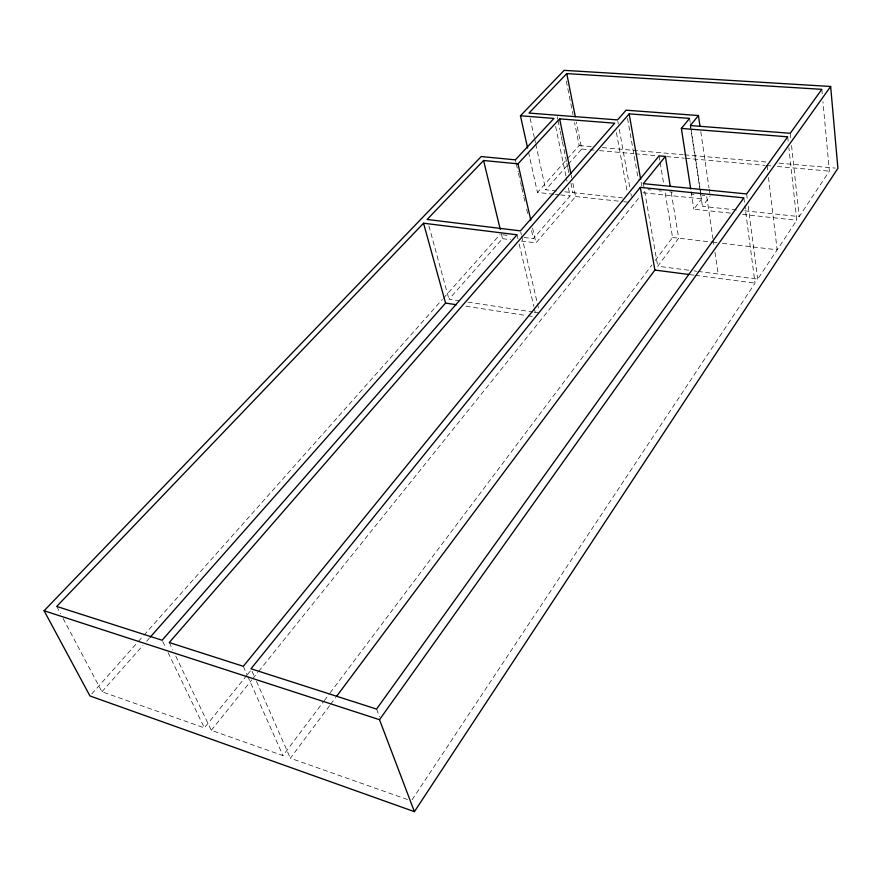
<?xml version="1.0" encoding="UTF-8"?>
<svg xmlns="http://www.w3.org/2000/svg" width="882" height="882" viewBox="0 0 882 882"><rect width="100%" height="100%" fill="white"/><g stroke="black" fill="none" stroke-linecap="round" stroke-linejoin="round"><path stroke-width="0.66" stroke-dasharray="4.41 3.31" d="M412.115 799.754L755.036 283.122L744.915 205.98M698.026 271.424L757.704 279.12L796.788 220.224L788.894 147.746M744.706 210.82L799.213 216.586L829.378 171.13L822.95 101.595M407.484 799.533L290.365 758.222L329.868 705.324M330.684 704.222L335.623 697.607M688.633 270.212L657.752 266.232L678.688 238.184L671.048 191.273M736.525 209.96L702.458 206.355L710.186 196.002M175.772 656.142L211.294 730.329L282.957 755.609L323.485 701.697M324.322 700.606L329.284 694.002M330.111 692.899L651.886 264.964M655.194 260.565L672.569 237.467L665.028 191.978M730.406 213.113L693.825 209.199L701.62 198.814L691.168 129.114M211.294 730.329L251.789 679.901M252.66 678.82L257.831 672.382M258.691 671.312L640.409 195.991M63.096 618.447L101.959 691.753L204.359 727.882L246.728 675.458M247.588 674.388L251.05 670.111M521.24 241.029L535.969 242.881L575.582 196.543L572.01 179.134M524.062 237.467L533.378 238.625L570.07 195.947L568.129 186.598M101.959 691.753L142.972 645.359M146.621 641.236L149.356 638.138M459.798 300.872L448.971 299.219L502.508 238.658L500.579 230.709M556.586 190.931L545.715 189.784L567.324 165.331M568.228 164.317L581.745 149.036L576.387 122.091M91.783 693.891L137.559 642.394M138.474 641.357L143.06 636.209M143.975 635.172L442.433 299.373M443.348 298.348L500.105 234.48M553.764 194.205L537.458 192.463L566.464 159.829M567.369 158.804L579.154 145.552L574.601 122.719M579.154 145.552L591.48 146.632M602.428 147.592L683.197 154.703M684.575 154.824L766.712 162.056M779.038 163.137L835.166 168.076M581.745 149.036L588.581 149.642M589.948 149.764L594.049 150.127M599.528 150.624L633.728 153.666M635.095 153.799L655.624 155.629M666.572 156.599L684.355 158.187M685.722 158.308L765.08 165.386M766.447 165.507L771.915 166.003M777.395 166.489L829.378 171.13M648.061 189.685L650.762 189.961M658.865 190.788L661.566 191.063M669.67 191.879L672.371 192.155M691.279 194.084L693.98 194.36M702.083 195.176L704.784 195.451M643 192.772L701.62 198.814M564.745 191.802L622.471 197.899M555.131 194.349L559.199 194.79M560.566 194.933L570.07 195.947M575.582 196.543L622.427 201.559M623.761 201.702L627.775 202.132M742.6 214.425L796.788 220.224M672.569 237.467L712.877 242.219M714.244 242.385L716.978 242.704M722.457 243.355L777.152 249.804L768.068 173.644M502.773 234.81L508.098 235.483M502.508 238.658L510.535 239.672M694.002 270.906L696.681 271.248M690.077 274.655L694.134 275.184M695.49 275.36L755.036 283.122M467.912 302.107L532.849 311.996M534.205 312.206L538.263 312.823M465.894 306.208L526.874 315.602M528.23 315.8L532.287 316.429M56.724 606.43L60.549 613.64M162.707 641.479L165.684 647.653M168.054 652.592L204.359 727.882M169.256 642.537L172.806 649.957M243.311 666.307L247.214 675.105M247.776 676.362L282.957 755.609M252.087 671.29L254.303 676.329M256.53 681.367L290.365 758.222M376.559 709.062L379.458 716.713M428.928 226.001L448.971 299.219M517.006 234.799L517.943 238.779M519.189 244.094L533.864 306.44M534.172 307.774L535.738 314.4M520.766 232.198L521.383 234.844M521.692 236.167L537.138 302.427M537.458 303.75L539.001 310.376M532.607 228.14L535.969 242.881M515.386 159.829L516.003 162.508M516.301 163.843L518.131 171.858M518.44 173.192L520.27 181.207M520.567 182.541L521.483 186.543M521.791 187.877L523.621 195.892M523.919 197.226L524.834 201.239M526.664 209.243L528.197 215.925M531.548 230.61L533.378 238.625M528.505 152.101L537.458 192.463M530.17 118.442L534.272 137.294M534.569 138.639L535.451 142.675M535.738 144.02L545.715 189.784M555.627 126.435L565.902 175.904M566.189 177.238L567.016 181.251M571.183 175.11L571.734 177.789M557.215 116.556L557.755 119.224M558.03 120.569L559.96 129.908M560.235 131.242L561.062 135.255M561.338 136.589L562.165 140.591M562.44 141.925L566.575 161.957M566.85 163.291L567.677 167.293M567.953 168.627L568.769 172.629M570.974 183.313L572.903 192.662M566.31 81.089L573.002 114.66M616.419 132.576L627.168 191.548M617.819 121.253L618.304 123.932M619.263 129.29L629.671 186.841M630.884 193.533L631.369 196.212M641.126 182.078L641.831 186.091M627.521 118.331L638.281 179.366M643.342 183.654L657.752 266.232M659.052 155.849L659.934 161.208M660.155 162.542L663.705 183.952M691.124 191.703L693.825 209.199M689.559 118.386L690.165 122.411M690.363 123.745L690.97 127.769M690.33 125.553L700.231 191.537M700.44 192.893L702.458 206.355M706.758 196.664L712.965 238.735M713.163 240.091L714.166 246.872M714.96 252.307L718.168 274.015M700.782 131.627L709.018 187.954M709.205 189.299L709.801 193.323M743.846 197.855L744.728 204.624M746.646 193.952L747.517 200.71M748.223 206.123L757.704 279.12M767.097 165.485L767.913 172.288M787.703 136.809L788.299 142.278M790.239 133.281L790.823 138.75M791.562 145.574L799.213 216.586M821.826 89.325L822.454 96.138"/><path stroke-width="1.32" d="M520.446 115.774L553.962 118.42L515.386 159.829L481.197 156.566L44.1 610.752L89.953 695.953L414.408 811.649L837.9 168.319L830.646 86.469L564.16 70.351L520.446 115.774L527.612 148.066M414.408 811.649L379.503 719.69L830.646 86.469M336.45 696.515L654.885 270.057L640.321 187.381L743.846 197.855L376.559 709.062L250.973 668.765L640.321 187.381M681.378 128.441L689.559 118.386L629.164 113.866L169.256 642.537L243.311 666.307L659.052 155.849L665.37 156.412L643.342 183.654L746.646 193.952L787.703 136.809L681.378 128.441L690.705 189.013M698.434 115.531L690.33 125.553L790.239 133.281L821.826 89.325L566.762 73.603L528.991 113.061L617.576 119.919L626.077 110.195L698.434 115.531L699.999 126.258M150.26 637.113L445.564 303.077L423.547 223.223L517.006 234.799L162.112 640.244L56.724 606.43L423.547 223.223M517.977 163.843L559.629 118.861L614.71 123.193L520.457 230.875L427.142 219.464L483.579 160.502L517.977 163.843L530.788 220.103M654.885 270.057L688.721 274.478M445.564 303.077L456.402 304.742M44.1 610.752L379.503 719.69M483.579 160.502L500.259 229.386M559.629 118.861L570.908 173.776M566.762 73.603L575.318 116.711M629.164 113.866L640.652 179.399M665.37 156.412L670.177 185.904"/></g></svg>
